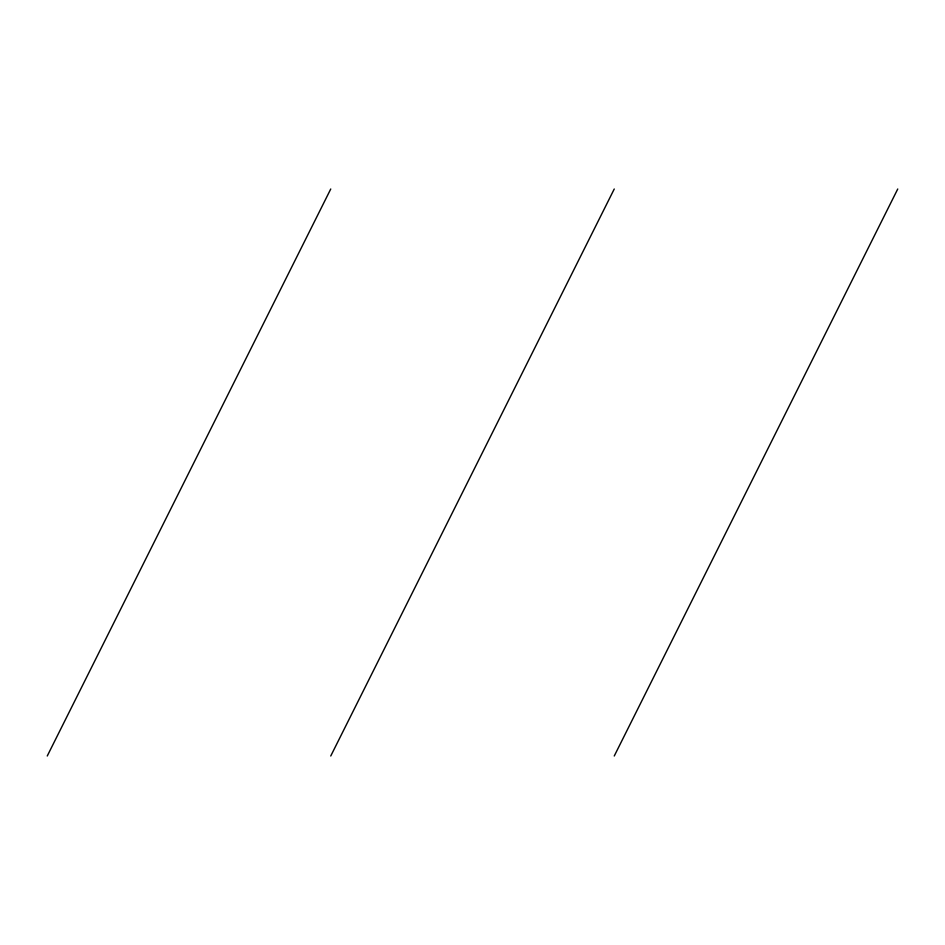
<?xml version="1.0" encoding="UTF-8"?>
<svg xmlns="http://www.w3.org/2000/svg" width="945" height="945" viewBox="0 0 945 945"><rect width="100%" height="100%" fill="white"/><g stroke="black" fill="none" stroke-linecap="round" stroke-linejoin="round"><path stroke-width="1.42" d="M47.25 756L330.75 189M330.75 756L614.25 189M614.25 756L897.75 189"/></g></svg>
